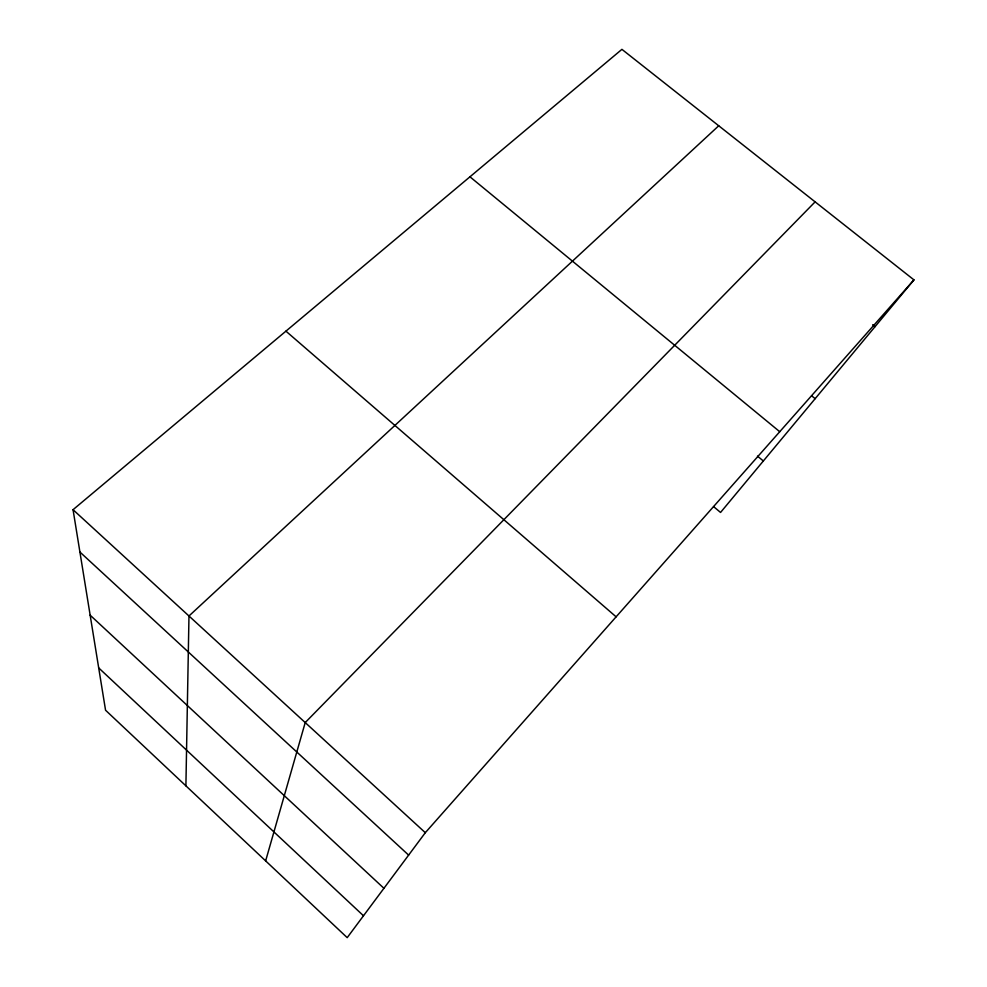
<?xml version="1.0" encoding="UTF-8"?>
<svg xmlns="http://www.w3.org/2000/svg" width="987" height="987" viewBox="0 0 987 987"><rect width="100%" height="100%" fill="white"/><g stroke="black" fill="none" stroke-linecap="round" stroke-linejoin="round"><path stroke-width="1.48" d="M185.901 785.837L188.973 615.987L718.733 125.781M265.639 860.898L305.217 722.57L815.114 201.866M913.95 279.876L425.311 832.695L347.202 937.65L105.56 710.233L73.05 509.699L621.921 49.35L913.95 279.876L720.547 512.45L713.539 506.565M872.668 324.748L875.05 326.648M811.585 395.762L815.151 398.674M469.948 176.809L779.742 431.714M757.498 456.13L763.346 460.978M285.922 331.151L616.122 616.826M73.05 509.699L425.311 832.695M79.91 552.029L408.63 855.112M90.15 615.172L383.931 888.3M98.7 667.915L363.487 915.763"/></g></svg>
